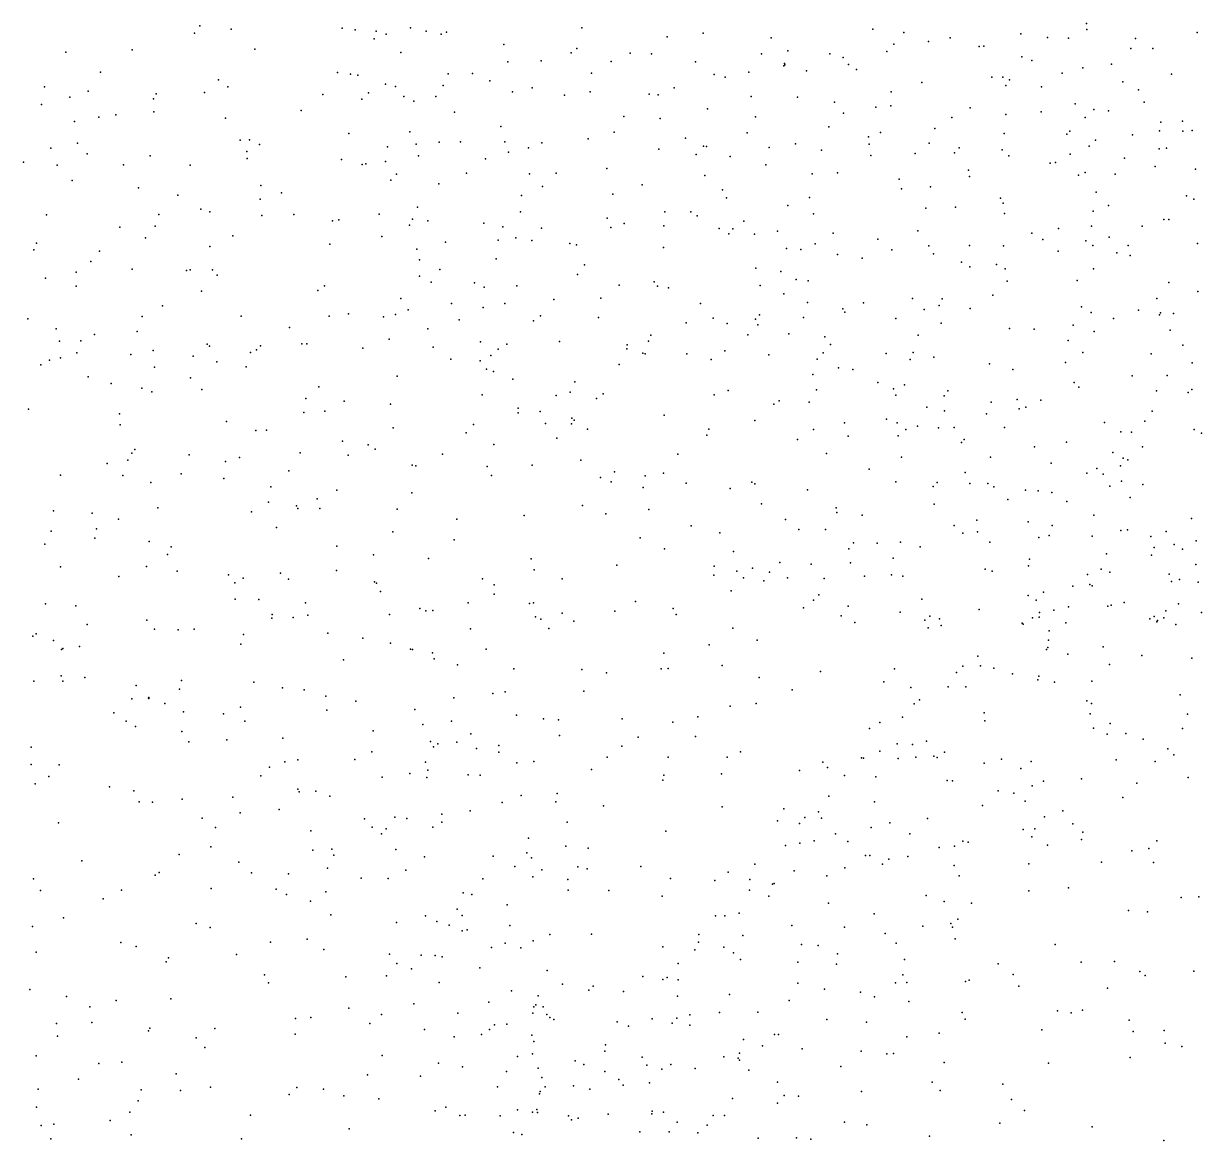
# Model space of a CAD drawing. Header units: metres. Extents: x -25 to 25, y -27.7 to 27.8.
# Drawn here: x -4.742 to -3.33, y -1.329 to 0.011 of the extents above; entities that cross this region are included whole.
import ezdxf

# ---------------------------------------------------------------- set-up
doc = ezdxf.new("R2010")
doc.units = ezdxf.units.M

msp = doc.modelspace()

# ---------------------------------------------------------------- linework, layer by layer
for p in [(-4.531, 0.0085, -13.2866), (-4.4936, 0.0043, 21.8606), (-4.3604, 0.0054, 13.1978), (-4.3449, 0.0036, 13.0942), (-4.3195, 0.0019, -6.9195), (-4.2782, 0.0059, 29.3746), (-4.2597, 0.0018, 12.7835), (-4.2351, 0.0006, 13.8506), (-4.0728, 0.0061, 20.7068), (-3.7237, 0.0042, -25.6683), (-3.6867, 0.0003, -25.8974), (-3.4678, 0.0111, -6.6196), (-3.4672, 0.0039, 12.2639), (-3.335, 0.0004, -6.646), (-4.5374, -0.0003, -4.7759), (-4.322, -0.0072, 13.572), (-4.3076, -0.0016, 12.9231), (-4.2416, -0.0015, -4.8849), (-4.1663, -0.0141, -12.0582), (-3.9704, -0.005, 10.3333), (-3.9275, -0.0006, 10.8722), (-3.8458, -0.006, 29.5241), (-3.6987, -0.0136, 11.1545), (-3.657, -0.0104, -25.3932), (-3.6312, -0.0062, 14.5234), (-3.5464, -0.0011, 14.7171), (-3.5145, -0.0058, 9.7647), (-3.4894, -0.0063, 23.2272), (-3.4089, -0.0069, 15.1091), (-4.6919, -0.0231, 21.6034), (-4.6121, -0.0203, 0.9647), (-4.4649, -0.0197, -24.6852), (-4.2898, -0.0236, 13.7065), (-4.0857, -0.024, 29.4406), (-4.0788, -0.019, -4.9598), (-4.0149, -0.0243, 14.1372), (-3.9895, -0.0252, 10.6583), (-3.8576, -0.0251, -5.06), (-3.8257, -0.0217, 11.001), (-3.7756, -0.0251, -6.791), (-3.7071, -0.0223, -6.7459), (-3.5965, -0.0164, -6.7382), (-3.5909, -0.016, 11.2297), (-3.4146, -0.0189, 11.07), (-3.3882, -0.0189, 20.515), (-4.1617, -0.0347, -4.9261), (-4.1218, -0.0338, 21.7825), (-4.0377, -0.0346, 1.1194), (-3.9365, -0.0347, 29.4729), (-3.8307, -0.0398, -12.0906), (-3.8299, -0.0369, 14.2954), (-3.8295, -0.0383, 10.0378), (-3.7594, -0.0296, 24.5792), (-3.753, -0.0381, -5.1294), (-3.5453, -0.0288, -5.227), (-3.5333, -0.0334, 29.423), (-3.4719, -0.0422, 14.8548), (-3.4376, -0.0377, 15.0131), (-4.65, -0.0473, 24.3192), (-4.5085, -0.0565, 29.22), (-4.3657, -0.0475, -6.8762), (-4.3504, -0.0497, -4.8315), (-4.3414, -0.0508, 23.9349), (-4.2331, -0.0492, 29.3135), (-4.2039, -0.049, 23.7991), (-4.0612, -0.0486, 12.4692), (-3.9142, -0.0501, -25.0749), (-3.9011, -0.0534, 12.3289), (-3.8726, -0.0474, -6.8112), (-3.8036, -0.0455, 23.5732), (-3.7433, -0.0441, 12.2749), (-3.5813, -0.0532, 9.8069), (-3.568, -0.0532, -20.7896), (-3.56, -0.0563, 20.5834), (-3.4967, -0.0486, 1.5662), (-3.3657, -0.0498, 11.4357), (-4.7174, -0.065, 24.4107), (-4.6648, -0.07, -12.481), (-4.4975, -0.0647, 24.0972), (-4.3083, -0.0618, 12.9972), (-4.2965, -0.0645, -22.3093), (-4.239, -0.0633, 24.7135), (-4.1832, -0.0578, 12.6576), (-4.1324, -0.066, -6.8571), (-3.9621, -0.0662, -25.8245), (-3.6653, -0.0598, 9.8628), (-3.5643, -0.0632, 14.6134), (-3.5217, -0.065, -26.2623), (-3.4242, -0.0589, -6.7195), (-3.4054, -0.0684, 29.306), (-4.6868, -0.0772, -4.7309), (-4.5866, -0.0792, 20.8141), (-4.5834, -0.0734, -20.6491), (-4.5256, -0.0716, -6.8386), (-4.3834, -0.0742, 29.2313), (-4.3367, -0.0795, 13.2409), (-4.3287, -0.0721, 13.4143), (-4.2865, -0.0764, 20.6761), (-4.2745, -0.0819, -6.8593), (-4.2479, -0.0765, 1.0393), (-4.1561, -0.0707, 13.9379), (-4.0938, -0.075, 14.0134), (-4.0628, -0.0709, 23.6913), (-3.9923, -0.0738, 29.4108), (-3.9812, -0.0745, -20.594), (-3.8697, -0.0764, 29.4351), (-3.8143, -0.0772, -5.0893), (-3.77, -0.0831, 11.0326), (-3.7018, -0.071, 29.4355), (-3.3986, -0.0833, 23.1098), (-4.7208, -0.086, -12.708), (-4.6319, -0.0985, 24.2282), (-4.5861, -0.0948, 29.172), (-4.4094, -0.0931, 23.9812), (-4.2254, -0.0954, 13.7943), (-3.9222, -0.0914, 14.197), (-3.759, -0.0963, -26.2035), (-3.7203, -0.0893, -6.778), (-3.7025, -0.0877, 14.3767), (-3.607, -0.0899, 24.4565), (-3.5645, -0.0981, 23.3544), (-3.5221, -0.0947, 29.3438), (-3.4811, -0.0851, 11.2955), (-3.4589, -0.0922, 24.3595), (-3.4411, -0.0937, -5.2475), (-4.6812, -0.1064, -24.6236), (-4.6522, -0.1011, -6.7771), (-4.5001, -0.1026, -4.774), (-4.1702, -0.1125, 23.7518), (-4.0226, -0.1006, 14.0831), (-3.9789, -0.103, -5.0012), (-3.8646, -0.1008, 10.9071), (-3.7766, -0.1128, 14.2998), (-3.6291, -0.1017, 29.376), (-3.4691, -0.1017, 12.3418), (-3.3787, -0.1074, 12.4025), (-3.3527, -0.106, -5.2235), (-4.3523, -0.121, -6.8356), (-4.2792, -0.1188, 23.8382), (-4.0343, -0.1191, 29.2916), (-3.9484, -0.1264, 10.4355), (-3.8744, -0.1201, 10.1698), (-3.7292, -0.1247, 29.3378), (-3.7146, -0.1196, 9.9243), (-3.6497, -0.1148, 23.4542), (-3.5665, -0.1207, 14.5391), (-3.4913, -0.1215, -6.7966), (-3.4876, -0.1182, 23.2361), (-3.4123, -0.1226, 15.0265), (-3.3802, -0.1177, 15.1255), (-3.3523, -0.1182, 9.7198), (-3.3409, -0.1171, -6.8154), (-4.7096, -0.1382, 24.2934), (-4.6778, -0.1322, 24.6839), (-4.4826, -0.1288, 29.1439), (-4.4715, -0.1285, 24.6472), (-4.4596, -0.1341, -12.3433), (-4.3059, -0.1366, 13.1376), (-4.2715, -0.1334, -13.5943), (-4.2438, -0.1311, -25.1452), (-4.2185, -0.1307, -4.8908), (-4.1652, -0.1306, -25.839), (-4.1368, -0.138, -6.8245), (-4.121, -0.1319, 12.6299), (-4.0654, -0.1272, -6.8159), (-3.9806, -0.1395, 12.4903), (-3.927, -0.136, 20.6323), (-3.9234, -0.1362, 10.3484), (-3.8481, -0.1377, 14.2297), (-3.8165, -0.1331, 10.0471), (-3.7853, -0.1406, -5.1065), (-3.7281, -0.1336, 23.4998), (-3.6565, -0.1322, -6.7721), (-3.6204, -0.1381, 11.1358), (-3.5689, -0.1405, -6.7929), (-3.4645, -0.1359, 14.7608), (-3.4567, -0.129, 9.7438), (-3.3803, -0.1392, -26.4389), (-3.3717, -0.1384, 1.7425), (-4.7424, -0.1551, -20.787), (-4.666, -0.1451, 21.0294), (-4.5904, -0.1474, -6.7753), (-4.4747, -0.1424, 21.8067), (-4.4743, -0.1506, 24.0055), (-4.361, -0.1519, 29.1327), (-4.3082, -0.1543, 13.3249), (-4.2687, -0.1474, 13.6407), (-4.1884, -0.1511, 12.7874), (-4.1608, -0.143, 13.8726), (-3.9358, -0.1459, 29.2656), (-3.895, -0.1483, 10.2501), (-3.7262, -0.1473, 12.3654), (-3.673, -0.1449, -12.2865), (-3.626, -0.1439, 1.4405), (-3.5609, -0.1476, -5.2046), (-3.4872, -0.1456, 29.2493), (-3.4221, -0.1505, 14.9408), (-4.7022, -0.1588, -4.6837), (-4.6224, -0.1584, 29.1035), (-4.5424, -0.1586, -22.1964), (-4.3363, -0.158, -25.5042), (-4.3319, -0.1572, -4.8274), (-4.2112, -0.1684, 29.1232), (-4.1356, -0.1691, 20.6343), (-4.1036, -0.1682, -4.9492), (-4.0427, -0.1629, 12.5879), (-3.8522, -0.1582, 12.4146), (-3.7965, -0.1692, 29.2573), (-3.7663, -0.1679, -6.7995), (-3.609, -0.1646, 21.5902), (-3.5113, -0.1562, 14.5971), (-3.5047, -0.1557, 11.2156), (-3.4691, -0.1674, 12.416), (-3.4332, -0.1694, -5.2209), (-3.3853, -0.1605, -22.7964), (-3.3371, -0.1634, 23.0433), (-4.6842, -0.1771, -6.7272), (-4.4577, -0.183, 20.7397), (-4.3018, -0.1768, -24.8959), (-4.2951, -0.1697, 13.4497), (-4.2442, -0.1813, 23.7855), (-4.0004, -0.1825, 29.1696), (-3.9255, -0.1711, 14.1444), (-3.6922, -0.1755, 20.5773), (-3.608, -0.1722, 14.4295), (-3.4772, -0.1709, -6.8498), (-4.6044, -0.1861, -4.7223), (-4.5572, -0.1947, 24.0609), (-4.4329, -0.1918, -13.8795), (-4.1453, -0.1953, -26.0418), (-4.12, -0.1842, 24.5837), (-4.0359, -0.1934, 21.8317), (-3.904, -0.1882, 23.5915), (-3.7999, -0.1976, 10.8779), (-3.6896, -0.187, -5.1634), (-3.6547, -0.1848, 11.0594), (-3.456, -0.1913, 29.1781), (-3.3479, -0.1955, 15.1323), (-4.5297, -0.2114, -4.7377), (-4.4587, -0.1997, -6.7929), (-4.27, -0.2091, 13.1063), (-3.8992, -0.198, 10.6131), (-3.8257, -0.2071, 1.3111), (-3.6603, -0.2102, 23.4523), (-3.6247, -0.2093, -6.8661), (-3.5707, -0.1984, 12.4333), (-3.5674, -0.2042, 11.1215), (-3.4414, -0.2072, 12.4878), (-3.3389, -0.1994, 29.145), (-4.7149, -0.2183, -4.6068), (-4.5801, -0.218, -6.7544), (-4.5191, -0.2149, -12.6146), (-4.4566, -0.2191, 29.0437), (-4.4184, -0.2181, -4.7908), (-4.3717, -0.2255, 29.0343), (-4.3641, -0.2242, -6.8006), (-4.3159, -0.2174, 23.8336), (-4.2758, -0.2236, -6.8175), (-4.2574, -0.2256, -12.3679), (-4.1465, -0.2148, 13.8306), (-4.0426, -0.2225, -6.8097), (-3.9732, -0.2149, -6.8006), (-3.942, -0.2148, -12.289), (-3.9344, -0.2195, 24.5144), (-3.795, -0.2171, 12.4758), (-3.5659, -0.2168, 9.8421), (-3.4595, -0.2138, -6.9175), (-3.3748, -0.2238, 11.2931), (-3.3688, -0.2241, 12.5536), (-4.6268, -0.2331, 29.025), (-4.5846, -0.2321, 20.9244), (-4.2795, -0.2306, 29.0304), (-4.1906, -0.2282, -20.6325), (-4.1678, -0.2328, 12.8705), (-4.1212, -0.2342, -6.8191), (-4.0379, -0.2337, -4.985), (-4.022, -0.2287, -26.2542), (-3.9746, -0.2316, 14.046), (-3.908, -0.2349, -5.0405), (-3.8918, -0.2352, 29.1403), (-3.8787, -0.2261, 10.3121), (-3.8382, -0.2378, 10.1916), (-3.6699, -0.2377, 12.4644), (-3.5012, -0.2346, 20.4572), (-3.4617, -0.2319, 11.1846), (-3.4007, -0.232, -6.962), (-4.7268, -0.2525, 24.2148), (-4.5962, -0.2458, -4.6646), (-4.4915, -0.2434, -12.9602), (-4.3751, -0.2534, -20.7506), (-4.3126, -0.2445, -4.8297), (-4.2363, -0.2512, 13.5938), (-4.1731, -0.2486, 29.029), (-4.1522, -0.2458, -4.9353), (-4.1327, -0.2491, 1.1475), (-4.0873, -0.2527, 12.765), (-3.8965, -0.2413, -20.7073), (-3.866, -0.2415, 12.5385), (-3.7929, -0.2531, -26.4368), (-3.7714, -0.2405, -6.8606), (-3.7178, -0.2476, 29.1588), (-3.5331, -0.2404, -6.9333), (-3.5199, -0.2479, 12.5123), (-3.4686, -0.2496, 14.5391), (-3.4406, -0.2453, 14.6262), (-3.3345, -0.2526, 23.0848), (-4.7302, -0.2602, 28.9868), (-4.6515, -0.2619, 21.4474), (-4.5191, -0.2563, 24.5182), (-4.2706, -0.2595, 13.3435), (-4.0794, -0.2543, 29.0476), (-3.9748, -0.2575, -5.0149), (-3.8274, -0.2586, 10.7515), (-3.8104, -0.2598, 29.1405), (-3.7664, -0.2658, -5.1255), (-3.7011, -0.2605, -6.9033), (-3.6567, -0.2557, -12.4903), (-3.6513, -0.2651, 24.4058), (-3.608, -0.255, 11.0344), (-3.5673, -0.2556, -5.1766), (-3.5018, -0.262, 29.1349), (-3.4599, -0.255, 23.2337), (-3.4313, -0.2638, 9.7845), (-3.4177, -0.2551, 14.7485), (-3.4152, -0.2672, 24.2948), (-4.6619, -0.2745, 21.1308), (-4.2677, -0.2723, 21.954), (-4.1755, -0.2712, 13.7337), (-4.0697, -0.2783, 13.9096), (-3.8644, -0.2822, 10.3959), (-3.7365, -0.2703, 12.5284), (-3.6174, -0.275, -6.9544), (-3.6075, -0.2806, 29.1481), (-3.5754, -0.2781, 14.3522), (-4.7159, -0.2942, -4.5069), (-4.6793, -0.2871, 24.1383), (-4.6121, -0.2836, -4.598), (-4.5469, -0.285, -25.4628), (-4.5424, -0.2843, -25.2511), (-4.5157, -0.2843, 23.9834), (-4.5103, -0.2906, -6.7535), (-4.2676, -0.2918, 28.9612), (-4.2431, -0.284, 13.142), (-4.0781, -0.2898, 23.6687), (-3.8344, -0.2865, 23.5469), (-3.8158, -0.296, 12.5965), (-3.5653, -0.283, -22.6883), (-3.4594, -0.2832, 12.5786), (-4.6795, -0.3041, -20.9337), (-4.5288, -0.3099, -4.6587), (-4.3895, -0.309, -6.7781), (-4.3815, -0.3035, 28.9514), (-4.2537, -0.2991, 13.2366), (-4.2016, -0.2999, -4.9026), (-4.1899, -0.3053, 13.0129), (-4.151, -0.3034, 24.4363), (-4.028, -0.3027, -4.9956), (-3.9863, -0.2987, 23.6244), (-3.9822, -0.3038, -6.8373), (-3.9688, -0.306, 29.0226), (-3.8591, -0.3031, 10.4795), (-3.8014, -0.2975, 14.175), (-3.5629, -0.2979, -7.0012), (-3.4787, -0.2971, -7.0248), (-3.3689, -0.2997, 14.927), (-3.3343, -0.3104, 20.2675), (-4.2898, -0.3188, -4.8364), (-4.1063, -0.3199, 12.887), (-4.0502, -0.3182, 21.9263), (-3.9305, -0.3248, 1.3033), (-3.8308, -0.3132, 10.2615), (-3.8023, -0.3236, 10.6895), (-3.735, -0.3238, -20.8213), (-3.6765, -0.3188, -6.9864), (-3.6408, -0.319, 9.9524), (-3.58, -0.3149, 1.5309), (-3.3833, -0.3186, 12.6569), (-4.5757, -0.3274, -25.017), (-4.3526, -0.3372, -4.8052), (-4.2964, -0.3381, 24.3527), (-4.2813, -0.3323, 23.7827), (-4.229, -0.3249, 13.4647), (-4.1913, -0.3297, 13.5917), (-4.1654, -0.3249, -13.2435), (-3.8598, -0.3385, -6.9126), (-3.7598, -0.3311, 23.5116), (-3.7574, -0.3352, 10.1297), (-3.6625, -0.3318, 23.4692), (-3.6443, -0.3272, -5.1656), (-3.6071, -0.3306, 12.6049), (-3.4738, -0.3289, 9.8311), (-3.462, -0.3357, 23.2774), (-3.4053, -0.3329, 11.1447), (-3.38, -0.3384, 14.6619), (-3.3791, -0.336, 1.7532), (-3.3634, -0.3369, 14.7831), (-4.7374, -0.3432, -6.6503), (-4.6001, -0.3404, 28.9126), (-4.4816, -0.3401, 28.9145), (-4.3757, -0.3401, -22.0973), (-4.3107, -0.3406, 20.6325), (-4.2201, -0.3444, 13.3586), (-4.1309, -0.3457, -6.824), (-4.1223, -0.3397, -4.9561), (-4.053, -0.3414, -6.831), (-3.9477, -0.3479, 13.9914), (-3.9155, -0.3424, 23.5882), (-3.8985, -0.3488, 21.8728), (-3.8645, -0.3436, 29.0249), (-3.862, -0.3502, -22.3392), (-3.8072, -0.3417, -5.1051), (-3.6965, -0.3428, -22.517), (-3.6421, -0.3484, 14.254), (-3.4835, -0.3508, -7.0911), (-3.4354, -0.3428, 14.455), (-4.7034, -0.3553, -4.354), (-4.6572, -0.3619, -4.418), (-4.6063, -0.3583, -25.6737), (-4.4233, -0.3537, 23.8769), (-4.2574, -0.3551, -13.0298), (-3.99, -0.3627, 12.8128), (-3.8739, -0.3625, -5.0725), (-3.8246, -0.361, 12.6857), (-3.7813, -0.3646, 10.5789), (-3.6696, -0.3629, 10.018), (-3.5601, -0.3549, -5.1708), (-3.5305, -0.3555, 9.9036), (-3.4585, -0.3585, 11.0569), (-3.3673, -0.3568, -26.7352), (-4.6992, -0.3699, 24.1032), (-4.6737, -0.3695, -13.9844), (-4.5871, -0.3813, -4.4711), (-4.5222, -0.3737, -4.5941), (-4.5196, -0.3758, 24.3593), (-4.4629, -0.3804, 20.8081), (-4.4583, -0.3757, -6.7417), (-4.4087, -0.3732, -4.7425), (-4.4025, -0.3732, 1.1195), (-4.3355, -0.3782, 21.8451), (-4.3038, -0.3675, -6.7798), (-4.251, -0.3771, -4.8665), (-4.1943, -0.3707, 13.2326), (-4.1731, -0.3795, 13.5248), (-4.1629, -0.3737, 13.0855), (-4.0995, -0.3702, 12.9592), (-4.019, -0.3791, 13.8538), (-4.0184, -0.3743, 28.9383), (-3.9928, -0.3699, 24.3919), (-3.7745, -0.3738, -7.0007), (-3.4898, -0.3693, 12.6821), (-3.3522, -0.3746, -5.1416), (-4.7114, -0.3929, -25.351), (-4.698, -0.3898, -4.2254), (-4.6785, -0.3841, 24.5239), (-4.6137, -0.386, -6.6878), (-4.5388, -0.3879, -4.5248), (-4.5105, -0.3949, 23.9303), (-4.4704, -0.3834, -4.6512), (-4.2301, -0.3914, 23.739), (-4.195, -0.3937, -12.725), (-4.1819, -0.3872, 13.4227), (-3.9999, -0.3843, 23.6251), (-3.997, -0.3852, -6.8779), (-3.9469, -0.3853, -5.0421), (-3.9176, -0.3921, -12.6693), (-3.9014, -0.3816, 12.746), (-3.8486, -0.3862, -6.9767), (-3.7906, -0.3916, 20.5042), (-3.7833, -0.384, 14.1107), (-3.7078, -0.3848, 29.0341), (-3.679, -0.3919, 10.7819), (-3.6755, -0.3837, -7.0678), (-3.6509, -0.3892, 12.6739), (-3.4721, -0.3836, 20.3297), (-3.3899, -0.3852, -22.8047), (-4.7216, -0.3983, -4.1373), (-4.5852, -0.4013, -4.3891), (-4.4756, -0.4008, -20.9693), (-4.1873, -0.4034, 28.8714), (-4.179, -0.4064, 21.9212), (-4.0282, -0.3979, 12.9186), (-3.7651, -0.4021, 10.4575), (-3.7478, -0.4038, 10.2509), (-3.584, -0.3973, 23.4331), (-3.5558, -0.4041, -7.1193), (-3.4929, -0.3957, 23.3463), (-3.3408, -0.3958, 14.5409), (-4.665, -0.4129, 21.2792), (-4.6373, -0.4209, 24.025), (-4.542, -0.4141, 28.835), (-4.2943, -0.4121, 28.8394), (-4.1557, -0.4157, -6.8207), (-4.0812, -0.4187, -4.9864), (-3.7959, -0.41, 23.5329), (-3.7178, -0.4196, -5.1518), (-3.686, -0.4224, 10.1334), (-3.4825, -0.4194, -7.1589), (-3.4129, -0.4117, 12.7656), (-3.3709, -0.4113, 11.0779), (-4.6006, -0.4262, 1.1056), (-4.5885, -0.4307, -4.254), (-4.5287, -0.4281, -6.7207), (-4.3883, -0.4249, 24.2269), (-4.1926, -0.4345, -4.8926), (-4.1035, -0.4352, -20.8514), (-4.0869, -0.4311, 13.0413), (-4.0474, -0.433, 13.7352), (-3.9141, -0.4342, 12.8285), (-3.8975, -0.429, 13.966), (-3.7914, -0.4282, 28.9943), (-3.6992, -0.427, 24.3725), (-3.6963, -0.4346, 14.1363), (-3.6384, -0.4355, 29.0463), (-3.6338, -0.4297, -26.6874), (-3.4768, -0.4251, 9.9244), (-3.3836, -0.4296, -7.197), (-3.3458, -0.4317, 14.4493), (-3.3413, -0.4279, 9.8777), (-4.7365, -0.4516, 24.1113), (-4.4037, -0.4389, 28.8136), (-4.3581, -0.442, -4.7392), (-4.3025, -0.4455, -4.7815), (-4.1492, -0.4502, -4.9575), (-4.0551, -0.4389, -6.8958), (-3.8428, -0.4456, -5.1044), (-3.8361, -0.4414, -7.0574), (-3.8004, -0.4431, 12.7895), (-3.6593, -0.4491, 23.4873), (-3.582, -0.4431, 10.0293), (-3.5508, -0.4398, 14.2136), (-3.5484, -0.4512, 29.0646), (-3.5405, -0.4491, 12.7795), (-3.5223, -0.4408, 10.8885), (-4.6274, -0.457, 21.4233), (-4.4063, -0.4556, -4.6202), (-4.381, -0.4541, 23.8375), (-4.1493, -0.4561, 24.2803), (-4.1229, -0.4544, -13.7388), (-4.0849, -0.4625, 13.5727), (-4.0821, -0.4647, 23.6678), (-3.9743, -0.4588, -13.5714), (-3.8655, -0.465, -13.3813), (-3.7074, -0.4634, 10.4376), (-3.6378, -0.4534, -5.1619), (-3.5876, -0.4573, 10.7812), (-3.3976, -0.4661, 21.8151), (-3.3889, -0.4538, 14.2996), (-4.6266, -0.4703, -4.0923), (-4.499, -0.4662, -4.3554), (-4.4639, -0.4772, -4.4475), (-4.4511, -0.4766, -6.7535), (-4.2992, -0.4741, -13.9031), (-4.2114, -0.4798, -26.4524), (-4.2029, -0.47, -22.0495), (-4.1165, -0.4689, 13.3943), (-4.0853, -0.4691, 28.8606), (-4.0659, -0.4756, 13.1261), (-3.9205, -0.4754, 28.9385), (-3.7952, -0.4761, 14.0052), (-3.7579, -0.4681, -7.1261), (-3.6948, -0.4681, 10.5343), (-3.6844, -0.4761, 20.3976), (-3.6703, -0.4719, 10.2138), (-3.6451, -0.4741, -7.1701), (-3.6264, -0.4735, 10.6949), (-3.5661, -0.4734, -5.163), (-3.4459, -0.4675, 23.3637), (-3.4266, -0.4788, -7.2316), (-3.4135, -0.4793, 9.9518), (-3.3386, -0.4759, -5.1264), (-4.3599, -0.49, 28.7613), (-4.329, -0.4942, -6.7913), (-4.1785, -0.4937, 28.8102), (-4.103, -0.4863, 13.3001), (-3.9228, -0.4827, 13.8605), (-3.8142, -0.4879, 1.4135), (-3.7535, -0.484, -5.1458), (-3.6936, -0.4833, -13.116), (-3.6174, -0.4914, 14.1104), (-3.6142, -0.488, 10.1515), (-3.4917, -0.4909, 1.5874), (-3.3299, -0.4804, 23.2571), (-4.6124, -0.5044, 28.7304), (-4.609, -0.4997, -21.925), (-4.5438, -0.5062, -4.1312), (-4.4105, -0.5037, -4.5326), (-4.3533, -0.5065, -4.6508), (-4.3206, -0.4995, 20.6111), (-4.2401, -0.5055, 1.24), (-3.9577, -0.5055, -5.0634), (-3.7795, -0.5046, 12.8868), (-3.5299, -0.4966, 14.1441), (-3.4359, -0.5035, -12.9217), (-3.4006, -0.4966, 10.8907), (-4.642, -0.5168, -6.6647), (-4.6172, -0.5125, 24.3591), (-4.5004, -0.5141, -4.2066), (-4.4834, -0.5093, 23.8902), (-4.2765, -0.5188, -4.7582), (-4.2718, -0.5193, 28.739), (-4.1864, -0.5202, -4.9102), (-4.1326, -0.5187, -6.9039), (-4.0739, -0.5127, -6.9587), (-3.6895, -0.5091, 14.0557), (-3.5826, -0.5092, -7.2179), (-3.5102, -0.5162, 23.4496), (-3.4269, -0.5195, -20.9122), (-3.4236, -0.5102, -5.1573), (-3.418, -0.5121, 29.0653), (-4.6979, -0.5305, -3.873), (-4.6234, -0.531, 23.9736), (-4.5534, -0.529, -4.062), (-4.5022, -0.5345, -21.1449), (-4.4243, -0.5254, 20.7472), (-4.1811, -0.5311, 23.7211), (-4.0505, -0.5333, -5.0196), (-4.0338, -0.5268, 21.868), (-3.9969, -0.5315, 13.1404), (-3.9751, -0.5284, 13.7097), (-3.7282, -0.5235, -7.1962), (-3.6132, -0.5276, 10.2485), (-3.4674, -0.5282, 12.9172), (-3.4553, -0.5228, 24.2735), (-3.4477, -0.5293, 14.1367), (-4.5897, -0.5394, -4.0009), (-4.4457, -0.5446, 1.172), (-4.3667, -0.5487, 28.6896), (-4.0377, -0.5388, 13.3551), (-3.9995, -0.5453, 24.2826), (-3.9479, -0.5403, -7.0955), (-3.8948, -0.5465, -22.19), (-3.8692, -0.5392, -7.1528), (-3.8656, -0.541, -5.1141), (-3.8021, -0.5484, 23.5677), (-3.6963, -0.5385, 23.5307), (-3.6515, -0.5444, -5.1622), (-3.6467, -0.5395, -7.2378), (-3.6075, -0.5405, 10.4438), (-3.586, -0.5405, 12.9206), (-3.5787, -0.5448, 10.5365), (-3.5408, -0.5485, -7.2666), (-3.5258, -0.5495, 10.6381), (-3.4396, -0.5439, 10.7671), (-3.4258, -0.5378, 10.0213), (-3.4, -0.542, -7.2981), (-4.4487, -0.5629, -4.2038), (-4.3904, -0.5589, 24.0858), (-4.2768, -0.5517, -6.8177), (-3.5621, -0.5598, -5.1628), (-3.5094, -0.5513, 14.0804), (-3.4911, -0.5622, -22.6556), (-3.4153, -0.5576, 23.4148), (-4.7063, -0.5734, 0.8966), (-4.66, -0.5762, 28.6319), (-4.5812, -0.5697, -6.6869), (-4.469, -0.5747, -4.1315), (-4.4149, -0.5673, 23.8474), (-4.4133, -0.5706, -4.2648), (-4.387, -0.5705, -4.3501), (-4.2945, -0.5713, -4.6846), (-4.0722, -0.5672, 28.8068), (-4.0441, -0.5771, -7.0469), (-3.9924, -0.5718, 28.8452), (-3.8573, -0.5652, 13.805), (-3.768, -0.5698, 28.9645), (-3.7671, -0.5753, -5.1473), (-3.7366, -0.5788, 13.9212), (-3.6505, -0.5655, 14), (-3.4589, -0.5788, 12.9974), (-4.6284, -0.5836, -21.7045), (-4.2229, -0.5835, 28.7054), (-4.1422, -0.5792, -6.9485), (-3.9418, -0.5915, 13.5752), (-3.8285, -0.5837, -7.2166), (-3.6263, -0.5912, 21.9203), (-3.5993, -0.5847, 29.0248), (-3.5377, -0.5866, 10.3077), (-3.5089, -0.591, 29.0415), (-3.3416, -0.5825, 10.7614), (-4.7094, -0.5978, 0.4633), (-4.657, -0.6063, -3.8263), (-4.655, -0.5952, 21.2653), (-4.4391, -0.5933, -6.7538), (-4.2997, -0.5988, -4.593), (-4.0028, -0.6057, -5.0562), (-3.9074, -0.5999, 13.6541), (-3.8127, -0.5958, 13.0505), (-3.7807, -0.596, 13.8393), (-3.616, -0.6004, 1.5052), (-3.5984, -0.5985, 13.0091), (-3.5249, -0.6054, -7.3209), (-3.5124, -0.6032, 10.4351), (-3.4609, -0.6038, 14.0134), (-3.4266, -0.5972, -7.3415), (-3.4186, -0.5963, 10.1471), (-3.3906, -0.6041, 10.6613), (-3.372, -0.5982, 13.0732), (-4.717, -0.6133, 28.5706), (-4.5916, -0.6104, -26.1637), (-4.5655, -0.6165, 23.9265), (-4.3668, -0.6159, -6.7932), (-4.2261, -0.6082, -4.8206), (-3.9737, -0.6192, -7.1439), (-3.7526, -0.6191, 23.5731), (-3.7469, -0.612, 24.3325), (-3.7187, -0.6121, 13.0346), (-3.6906, -0.6111, -5.1642), (-3.6671, -0.6165, -21.0264), (-3.5835, -0.6112, 13.9588), (-3.3866, -0.6176, 20.1325), (-3.3625, -0.614, -7.3737), (-3.3524, -0.6193, -8.5097), (-3.3361, -0.6095, -8.7735), (-4.5698, -0.626, 0.6597), (-4.3229, -0.6261, -4.4351), (-4.2568, -0.6307, -4.6696), (-4.1337, -0.6309, -4.9826), (-3.8908, -0.6221, -21.0581), (-3.8355, -0.6355, 23.6099), (-3.6994, -0.6303, 13.8507), (-3.5362, -0.6315, -26.8766), (-3.4435, -0.625, 10.536), (-3.3895, -0.6265, -8.6736), (-4.698, -0.6408, 24.0061), (-4.595, -0.6401, 21.1245), (-4.5582, -0.646, -3.8944), (-4.4344, -0.6483, 21.6227), (-4.3669, -0.6452, -4.249), (-4.1301, -0.6443, -26.6664), (-4.031, -0.6388, -7.1079), (-3.9143, -0.6398, -7.2108), (-3.8868, -0.646, 13.2975), (-3.8684, -0.6424, 13.5593), (-3.8479, -0.647, -7.2523), (-3.798, -0.6376, 13.7075), (-3.7507, -0.6357, 20.3314), (-3.5892, -0.6435, -7.3341), (-3.5806, -0.6459, 13.1032), (-3.5373, -0.6396, 23.5134), (-3.4663, -0.6497, -8.6872), (-3.45, -0.6436, -8.7671), (-3.4396, -0.6471, -8.545), (-3.3687, -0.6493, 10.4999), (-3.3367, -0.6377, 10.5957), (-4.628, -0.6522, 28.5351), (-4.4965, -0.6504, 28.5589), (-4.4889, -0.6598, 0.8111), (-4.4789, -0.6543, -4.001), (-4.4245, -0.6553, 23.8502), (-4.3217, -0.6587, 28.6037), (-4.3192, -0.6603, -6.8273), (-4.1921, -0.6552, 28.6675), (-4.178, -0.6624, -4.9097), (-4.0965, -0.655, 21.7754), (-3.9145, -0.6508, -5.1184), (-3.879, -0.6538, 1.3879), (-3.8547, -0.6573, 13.4393), (-3.8261, -0.6538, -13.6997), (-3.7822, -0.6548, -7.2845), (-3.7339, -0.6517, 13.1622), (-3.7016, -0.6504, -7.3147), (-3.6881, -0.6518, 28.9805), (-3.484, -0.6637, -8.6081), (-3.4638, -0.6618, -8.856), (-3.4607, -0.6635, 13.9027), (-3.3659, -0.6584, 13.2316), (-3.3561, -0.656, -8.9751), (-3.3339, -0.6591, 10.412), (-4.3145, -0.6703, -4.3498), (-4.1779, -0.6736, 24.1979), (-3.8937, -0.6696, 21.8312), (-3.7885, -0.6743, 13.3586), (-3.5378, -0.6749, 13.8237), (-3.5191, -0.6712, -5.1729), (-4.7159, -0.685, -3.7029), (-4.6799, -0.6874, -6.65), (-4.4887, -0.6796, -21.499), (-4.4604, -0.6799, 20.8858), (-4.4042, -0.6839, -14.0606), (-4.267, -0.6906, -4.4808), (-4.209, -0.684, -6.9586), (-4.1357, -0.6847, 23.7256), (-4.1308, -0.6839, -7.0475), (-4.0086, -0.6821, -5.0666), (-3.9635, -0.6908, -7.2034), (-3.8069, -0.6897, 28.9361), (-3.795, -0.6806, -5.1614), (-3.7533, -0.6877, 13.4912), (-3.6651, -0.6796, 13.2161), (-3.5962, -0.6917, 13.2654), (-3.5279, -0.6805, -7.3758), (-3.4894, -0.6885, 29.0436), (-3.4422, -0.688, 13.7921), (-3.438, -0.6867, 13.2758), (-3.4224, -0.6833, -8.9873), (-3.3574, -0.6852, -5.1512), (-4.5947, -0.7048, -6.6809), (-4.4445, -0.7021, -6.7724), (-4.4442, -0.6978, 28.4973), (-4.4189, -0.7016, 24.1581), (-4.4014, -0.6986, 0.9576), (-4.3034, -0.6978, 20.5368), (-4.2598, -0.6935, -6.8847), (-4.2515, -0.6932, 23.7733), (-4.1286, -0.7006, -14.0194), (-4.1221, -0.7033, -5.0059), (-4.0963, -0.6961, 1.3387), (-4.0824, -0.706, -7.1112), (-4.0334, -0.694, 28.7666), (-3.9596, -0.6979, -22.0487), (-3.7617, -0.6995, 23.6221), (-3.6912, -0.6952, 13.3002), (-3.6616, -0.7046, -7.3653), (-3.6554, -0.6998, 13.6047), (-3.644, -0.7029, 13.3776), (-3.5324, -0.702, -8.816), (-3.5244, -0.7011, 13.345), (-3.5239, -0.6956, -13.5102), (-3.5068, -0.6925, -8.5283), (-3.3917, -0.703, -8.2333), (-3.3866, -0.7002, 13.7107), (-3.3823, -0.7051, 13.5624), (-3.3751, -0.7019, 29.0597), (-3.3726, -0.6935, 13.3969), (-3.3298, -0.6956, 13.471), (-4.6661, -0.7097, 0.2897), (-4.5854, -0.7156, 23.9371), (-4.5571, -0.7162, 28.432), (-4.5379, -0.7153, 24.363), (-4.3775, -0.7201, -6.8139), (-4.2062, -0.7152, -4.7357), (-4.1124, -0.7145, 28.6883), (-3.8919, -0.7141, 28.8817), (-3.7456, -0.7075, -7.3368), (-3.6574, -0.7138, -5.1763), (-3.642, -0.7111, 23.5969), (-3.5447, -0.7081, -8.6609), (-3.5437, -0.7095, 13.5915), (-3.5125, -0.7174, -8.9297), (-3.4926, -0.7078, 13.6855), (-3.3833, -0.7066, -21.0233), (-3.3606, -0.7099, -13.3605), (-4.7314, -0.7239, 27.5633), (-4.7272, -0.7212, 27.461), (-4.7065, -0.7289, 24.0042), (-4.4818, -0.7336, 23.8756), (-4.4785, -0.7218, 0.5226), (-4.3356, -0.7262, -21.738), (-4.3025, -0.7324, 21.6527), (-3.9202, -0.7344, -5.1459), (-3.8625, -0.7287, 23.6496), (-3.5134, -0.7286, 23.577), (-4.6967, -0.74, 24.6791), (-4.6951, -0.7388, 27.736), (-4.6754, -0.7362, 28.3748), (-4.2784, -0.7393, -4.304), (-4.276, -0.7398, -21.3868), (-4.2518, -0.7437, -4.3973), (-4.1878, -0.7393, -4.8153), (-3.9746, -0.7441, 28.8077), (-3.5981, -0.7477, -8.7141), (-3.5155, -0.7398, 24.2976), (-3.5139, -0.7374, -8.3534), (-3.4899, -0.7454, -9.0475), (-3.4476, -0.7368, -5.1768), (-3.4013, -0.7469, -7.4585), (-4.3586, -0.7522, 23.8364), (-4.2498, -0.7511, 28.54), (-4.222, -0.7584, -4.4742), (-3.9694, -0.7626, -7.2528), (-3.9047, -0.7591, -7.3041), (-3.6161, -0.7599, 21.7887), (-3.5947, -0.7594, -5.1818), (-3.5788, -0.7622, -8.9109), (-3.4401, -0.7579, -8.1797), (-3.3415, -0.7503, -9.1597), (-4.6973, -0.7713, 28.2123), (-4.669, -0.7736, 27.8545), (-4.5528, -0.7769, 28.2857), (-4.1544, -0.7629, 23.7511), (-4.0727, -0.7638, 23.7193), (-4.0433, -0.7678, 20.3431), (-3.9779, -0.7629, -5.1165), (-3.8602, -0.7736, -5.1666), (-3.7865, -0.7663, -7.3616), (-3.6979, -0.7632, 24.3324), (-3.6237, -0.7674, -8.5938), (-3.5562, -0.769, -8.9989), (-3.5261, -0.7762, -22.5328), (-3.525, -0.7719, -7.4415), (-4.7299, -0.7778, 28.1265), (-4.6953, -0.778, -3.6434), (-4.6072, -0.7832, 28.2073), (-4.5555, -0.7875, -6.6994), (-4.4664, -0.779, 28.3411), (-4.432, -0.786, -3.9232), (-4.4059, -0.7881, -6.8003), (-4.1648, -0.7907, -4.7702), (-4.0705, -0.7897, -5.0596), (-3.8207, -0.7884, -13.922), (-3.7106, -0.7785, -21.1685), (-3.6784, -0.7855, -5.1836), (-3.6335, -0.7845, -8.8404), (-3.6122, -0.7846, -8.4585), (-3.506, -0.7792, -8.2403), (-3.4614, -0.7778, -9.1223), (-4.6124, -0.7991, 28.0343), (-4.5925, -0.7984, 24.5514), (-4.5922, -0.7976, 27.915), (-4.592, -0.7986, 27.8086), (-4.5728, -0.8048, 21.5016), (-4.3798, -0.7958, 20.7049), (-4.3439, -0.8017, -4.0679), (-4.2264, -0.7977, -7.0092), (-4.1796, -0.7928, -4.6018), (-3.864, -0.8045, 20.2697), (-3.6742, -0.8051, -8.6387), (-3.6679, -0.8003, -8.7804), (-3.4674, -0.8016, -13.7039), (-3.4615, -0.8047, -5.1888), (-3.3555, -0.7943, -7.9443), (-4.6342, -0.816, 21.3536), (-4.5505, -0.8147, 23.9091), (-4.5027, -0.8172, 27.9767), (-4.4824, -0.8091, 28.168), (-4.3785, -0.8126, 28.3411), (-4.273, -0.8118, -6.944), (-4.1512, -0.8187, -4.8782), (-3.8949, -0.808, 28.8561), (-3.5902, -0.8159, -8.2935), (-3.4634, -0.8169, -7.4815), (-3.3466, -0.8174, -5.1684), (-4.6193, -0.8257, -6.7052), (-4.6081, -0.8324, -3.6927), (-4.477, -0.826, -3.829), (-4.2635, -0.8299, -4.222), (-4.229, -0.8257, 1.1611), (-4.1189, -0.8231, -21.8151), (-4.101, -0.8241, -7.1822), (-4.0247, -0.8229, -7.2455), (-3.9637, -0.8271, -7.2979), (-3.9337, -0.8205, 23.6966), (-3.7154, -0.8275, 28.9565), (-3.6883, -0.8211, -8.5618), (-3.5897, -0.8253, -7.4553), (-3.4392, -0.8288, 1.3611), (-4.5524, -0.8381, 21.1287), (-4.4313, -0.8461, -3.879), (-4.323, -0.8373, 23.8359), (-4.2058, -0.8408, -4.3939), (-4.0996, -0.8429, 28.6402), (-4.0052, -0.8449, 28.7461), (-3.9366, -0.8442, 24.3273), (-3.7277, -0.8345, -7.4198), (-3.4592, -0.8341, 20.1475), (-3.4427, -0.8415, -7.9506), (-3.4205, -0.8406, -9.2293), (-3.3995, -0.8472, -7.5671), (-3.3524, -0.8348, -7.7976), (-4.7331, -0.8568, -3.5746), (-4.5442, -0.8505, -3.7444), (-4.4988, -0.8481, -6.7468), (-4.2544, -0.8503, 24.2631), (-4.2506, -0.8567, -14.1859), (-4.2455, -0.8529, 0.8109), (-4.2227, -0.851, 28.469), (-4.1991, -0.8584, -7.0884), (-4.1725, -0.855, 28.5569), (-4.0248, -0.8558, -5.1275), (-3.6946, -0.853, -8.4041), (-3.6765, -0.8537, -8.9473), (-3.6594, -0.8497, -8.3175), (-3.3702, -0.8589, -7.6756), (-4.4291, -0.8747, 27.9264), (-4.4133, -0.8721, 28.1169), (-4.345, -0.8717, 28.2586), (-4.3249, -0.8626, -6.8838), (-4.2604, -0.8749, 28.3761), (-4.1726, -0.8628, 23.787), (-4.1507, -0.8758, -4.8285), (-4.1306, -0.8742, -21.5751), (-4.0424, -0.8688, 1.3064), (-3.9693, -0.8691, -14.2029), (-3.8986, -0.8689, -5.1822), (-3.8824, -0.8627, -7.3663), (-3.784, -0.8751, 28.9211), (-3.7373, -0.8697, -8.6816), (-3.7352, -0.8701, -5.199), (-3.7154, -0.8619, -8.4724), (-3.6934, -0.8705, 23.6962), (-3.6724, -0.8691, 20.184), (-3.6507, -0.8676, -8.2451), (-3.6467, -0.8695, -9.0416), (-3.6378, -0.863, 28.9827), (-3.5695, -0.8714, -8.1106), (-3.5339, -0.8743, 23.6907), (-3.4321, -0.8723, 23.6949), (-3.3854, -0.8742, 24.2658), (-3.3631, -0.8663, -9.2745), (-4.7333, -0.8778, 24.0301), (-4.6995, -0.8783, 27.3723), (-4.4474, -0.8808, 27.8195), (-4.2791, -0.8887, 20.4816), (-4.2577, -0.8847, 0.6304), (-4.0613, -0.8837, -26.8251), (-3.9055, -0.889, 28.8266), (-3.8119, -0.8851, 23.7144), (-3.7781, -0.8813, 21.665), (-3.5905, -0.8761, 1.3015), (-3.5463, -0.8825, -27.0026), (-4.7284, -0.9011, -6.7384), (-4.7122, -0.892, -26.2821), (-4.458, -0.8915, 27.6896), (-4.3122, -0.8929, -4.0764), (-4.2589, -0.8935, -4.1803), (-4.2093, -0.8902, -4.3182), (-4.1947, -0.8905, 0.9991), (-3.9757, -0.8966, 23.7573), (-3.9744, -0.8907, -5.1658), (-3.7579, -0.8909, -8.6051), (-3.7201, -0.8926, -8.3389), (-3.6348, -0.8971, -7.468), (-3.6285, -0.8974, -5.2152), (-3.5327, -0.9033, -7.4961), (-3.5192, -0.8978, 21.5841), (-3.4735, -0.8951, -9.2519), (-3.4073, -0.9003, -7.7223), (-3.3457, -0.8934, 23.7227), (-4.6392, -0.9046, 24.7891), (-4.6103, -0.9094, -3.6599), (-4.4915, -0.9168, -6.7685), (-4.4134, -0.9074, 23.8714), (-4.4119, -0.9104, -6.825), (-4.3917, -0.9098, -3.911), (-4.3752, -0.9158, 27.984), (-4.1456, -0.915, -4.7629), (-4.1025, -0.9126, -5.0958), (-3.7766, -0.9156, -8.7512), (-3.5736, -0.9093, -9.1667), (-3.5546, -0.9122, -5.2242), (-3.4242, -0.9172, 29.0355), (-4.6039, -0.9226, -6.7664), (-4.5879, -0.9229, 27.4968), (-4.5522, -0.9194, 0.2057), (-4.436, -0.9316, -3.8337), (-4.1686, -0.9234, -7.1496), (-4.1041, -0.9227, 28.595), (-4.0467, -0.9273, 28.658), (-3.9045, -0.9284, -7.3777), (-3.8305, -0.9311, -7.4096), (-3.7217, -0.9227, -9.0012), (-3.5925, -0.9269, -8.0326), (-3.5412, -0.9217, -7.9312), (-4.528, -0.9422, 23.9169), (-4.4828, -0.9356, -3.7791), (-4.3337, -0.9428, -4.0056), (-4.2973, -0.941, 21.5414), (-4.2827, -0.9426, 0.461), (-4.2407, -0.9374, 23.8383), (-4.2066, -0.9335, 28.4171), (-3.8382, -0.9452, 20.1951), (-3.8055, -0.9412, -8.6559), (-3.789, -0.9345, -8.4696), (-3.7854, -0.9422, -5.2127), (-3.6582, -0.9426, -8.0791), (-3.5179, -0.9406, 29.0061), (-3.4961, -0.9332, 23.7431), (-4.7004, -0.9479, -6.8076), (-4.5123, -0.9535, 24.6721), (-4.398, -0.9575, 0.3068), (-4.3245, -0.9531, 28.0454), (-4.3074, -0.9549, -26.7169), (-4.2514, -0.9529, -7.0668), (-4.2406, -0.9468, 28.3282), (-4.0903, -0.9468, -7.2414), (-3.9722, -0.9578, -7.338), (-3.8119, -0.9486, -8.5758), (-3.726, -0.9533, -22.2039), (-3.7037, -0.9477, -8.133), (-3.5438, -0.9557, -9.2463), (-3.5297, -0.9548, -7.8319), (-3.4842, -0.9488, -7.7545), (-3.4721, -0.959, -14.3675), (-4.3133, -0.9609, -6.9634), (-4.1369, -0.9661, -4.7153), (-3.8115, -0.972, -8.8418), (-3.7943, -0.9695, -8.3203), (-3.7685, -0.9611, -8.9538), (-3.754, -0.9701, 1.2142), (-3.6797, -0.9608, 24.4214), (-3.6158, -0.9698, -7.9571), (-3.6097, -0.9709, 23.7678), (-3.5334, -0.9647, -7.595), (-3.4736, -0.9679, -9.3128), (-3.3831, -0.9693, -27.1223), (-4.5556, -0.9858, 21.2919), (-4.5179, -0.9764, -3.7231), (-4.3955, -0.9807, -6.8805), (-4.3725, -0.9793, -3.9025), (-4.3702, -0.9865, 27.7633), (-4.2958, -0.9797, 20.842), (-4.2615, -0.9885, 28.151), (-4.1792, -0.9876, -4.3288), (-4.1388, -0.9838, -4.6457), (-4.0919, -0.9759, -5.135), (-4.0652, -0.978, -14.4154), (-3.8287, -0.9749, -8.7536), (-3.7326, -0.9868, 21.5379), (-3.7276, -0.987, 23.7848), (-3.682, -0.9883, -8.0232), (-3.6445, -0.9775, -9.1667), (-3.6258, -0.9757, -7.4963), (-3.5144, -0.9747, -7.6913), (-3.4132, -0.9815, -22.6573), (-3.3927, -0.9785, -9.3563), (-4.6724, -0.9933, 27.3494), (-4.4844, -0.995, 27.577), (-4.3777, -1.0023, 24.5072), (-4.1533, -1.0003, -4.4542), (-4.1333, -0.9898, -4.7863), (-4.0778, -1.0007, 20.2288), (-4.0666, -1.0028, 0.9961), (-4.0023, -1.0001, -5.1807), (-3.8653, -0.9972, 28.8379), (-3.7576, -1.0016, -8.1243), (-3.7122, -0.9973, 28.9303), (-3.7047, -0.9913, -9.1096), (-3.6265, -0.9989, -5.2419), (-3.537, -0.9971, -5.2487), (-3.4496, -0.9948, -5.2498), (-3.3874, -0.9955, 29.0256), (-4.7305, -1.015, 24.0572), (-4.5844, -1.0104, 27.4462), (-4.5796, -1.0073, -6.7755), (-4.4689, -1.0079, -3.7662), (-4.4246, -1.0088, 21.1116), (-4.3377, -1.0143, -3.956), (-4.3052, -1.0146, 27.8619), (-4.2838, -1.0046, 27.9807), (-4.1917, -1.0148, -4.2582), (-4.1315, -1.0125, -4.9031), (-4.121, -1.0042, -5.042), (-4.0898, -1.0157, -7.2688), (-3.9667, -1.0144, 23.8227), (-3.9132, -1.017, -5.213), (-3.8973, -1.007, -7.4109), (-3.8715, -1.0157, -8.5358), (-3.8182, -1.0053, -8.913), (-3.7791, -1.0113, -14.5749), (-3.6204, -1.0114, -7.8685), (-4.7219, -1.0289, 27.266), (-4.6248, -1.0287, 23.9873), (-4.5173, -1.0267, 23.9267), (-4.4395, -1.0274, 21.4466), (-4.3799, -1.0306, 27.6633), (-4.0893, -1.0285, 0.8044), (-4.0404, -1.0289, 28.6199), (-3.8718, -1.0286, -8.4121), (-3.8443, -1.0212, -5.2275), (-3.8424, -1.0205, 23.8102), (-3.5367, -1.0295, 28.9838), (-3.4892, -1.0258, 20.1615), (-4.647, -1.0388, -3.5875), (-4.4271, -1.0336, 23.8937), (-4.3981, -1.0417, -6.9213), (-4.2151, -1.0318, 23.855), (-4.2046, -1.0336, 28.2942), (-3.9766, -1.0356, -7.3588), (-3.8488, -1.0358, -8.2813), (-3.7772, -1.0441, -9.0577), (-3.6599, -1.035, 23.8188), (-3.6384, -1.042, -7.5369), (-3.6055, -1.0442, -7.768), (-3.354, -1.0374, 24.3161), (-3.3329, -1.0367, 23.8939), (-4.3737, -1.058, -3.8767), (-4.2604, -1.0594, -14.4228), (-4.2224, -1.0515, -4.1773), (-4.2162, -1.0589, 20.4426), (-4.1623, -1.0463, -7.2022), (-3.9125, -1.0592, 28.77), (-3.9014, -1.0592, -8.6309), (-3.8842, -1.0561, -8.7513), (-3.7223, -1.0571, -9.1373), (-3.4174, -1.053, 23.8842), (-3.3946, -1.0544, -14.6791), (-4.7318, -1.0723, -3.5134), (-4.6946, -1.0617, -6.9483), (-4.5353, -1.0685, 24.8458), (-4.5188, -1.0734, -14.306), (-4.2953, -1.0673, -7.0728), (-4.2467, -1.0661, 27.9266), (-4.2318, -1.0707, 28.0389), (-4.1592, -1.0708, 28.3673), (-3.8211, -1.0709, -9.0029), (-3.7577, -1.0729, 23.8539), (-3.664, -1.0718, -7.8162), (-3.6303, -1.0686, -14.7415), (-3.6282, -1.073, -5.2768), (-3.622, -1.0634, -7.6804), (-4.4022, -1.0872, 24.6666), (-4.2164, -1.0774, 28.1288), (-4.2105, -1.0763, -7.1562), (-4.1111, -1.0818, -5.165), (-4.0613, -1.0815, -7.3054), (-3.9326, -1.0816, 21.4814), (-3.8796, -1.0828, -8.8379), (-3.709, -1.0804, -7.8844), (-3.625, -1.0868, -9.2662), (-4.6256, -1.0914, -6.9517), (-4.6075, -1.0962, -3.6178), (-4.4464, -1.0911, -26.6239), (-4.3822, -1.0998, -6.9921), (-4.1813, -1.0974, 21.4847), (-4.1649, -1.092, -4.3535), (-4.146, -1.0979, 0.5527), (-4.1313, -1.0895, -4.9363), (-3.9759, -1.0967, 23.8722), (-3.9372, -1.1001, -7.3984), (-3.9331, -1.0908, -8.448), (-3.9027, -1.0971, -21.7828), (-3.8093, -1.0936, -5.2691), (-3.7893, -1.0949, 28.857), (-3.696, -1.092, 28.9096), (-3.5051, -1.0939, -5.3025), (-4.7273, -1.1028, -7.1132), (-4.5714, -1.1145, 27.4334), (-4.5684, -1.1098, 23.9805), (-4.487, -1.1059, -6.912), (-4.3037, -1.1053, -4.0087), (-4.2657, -1.1067, 21.1615), (-4.2488, -1.1068, -4.1027), (-4.2402, -1.1086, 24.5296), (-3.891, -1.1037, -8.1568), (-3.8825, -1.1116, -5.2608), (-3.814, -1.1149, -8.0073), (-3.7662, -1.1049, -7.9453), (-3.6861, -1.1118, -7.567), (-3.474, -1.1148, 23.9352), (-3.4339, -1.1143, -21.292), (-4.4533, -1.13, -6.9698), (-4.2948, -1.1165, 27.7291), (-4.2773, -1.1228, 23.8873), (-4.1953, -1.1216, -4.2395), (-4.1145, -1.1249, -7.2714), (-3.9573, -1.1164, -8.567), (-3.7673, -1.1175, 1.0028), (-3.5737, -1.1169, -9.3225), (-3.5555, -1.1296, 24.5036), (-3.4038, -1.1262, -5.3268), (-3.3389, -1.1259, -9.4392), (-4.4485, -1.1398, 27.5579), (-4.356, -1.1325, -3.9084), (-4.3071, -1.1314, 0.3097), (-4.2441, -1.1393, 27.8358), (-4.096, -1.1414, 20.9237), (-4.0594, -1.1437, 28.4799), (-3.9998, -1.1322, 24.5266), (-3.9759, -1.1358, -5.2332), (-3.9706, -1.1334, -8.3847), (-3.9573, -1.136, -8.2901), (-3.8137, -1.1402, -9.066), (-3.6968, -1.1396, -7.6383), (-3.6881, -1.1301, -7.7378), (-3.6833, -1.1395, -5.3069), (-3.6126, -1.1382, 23.9251), (-3.6083, -1.1364, 21.2771), (-3.5486, -1.1438, -5.3257), (-3.3973, -1.1311, 23.9843), (-4.7349, -1.1477, -3.5058), (-4.691, -1.156, -26.3897), (-4.1573, -1.1493, 28.2278), (-4.1254, -1.1555, -4.6906), (-4.0644, -1.1485, 23.8821), (-4.0231, -1.1501, 28.5573), (-3.9582, -1.1559, -8.2054), (-3.8956, -1.1539, 28.7154), (-3.7819, -1.1473, -7.479), (-3.7388, -1.1508, -7.794), (-3.722, -1.1564, 23.9368), (-3.4426, -1.1463, -9.4118), (-4.6631, -1.1685, -7.1628), (-4.6314, -1.1609, 27.3535), (-4.5656, -1.1589, -6.9934), (-4.3522, -1.1703, 23.9159), (-4.2742, -1.1648, -7.1354), (-4.1846, -1.1628, -26.8172), (-4.1305, -1.1686, -4.5895), (-4.128, -1.1662, -4.8367), (-4.1193, -1.1687, 21.1247), (-3.8243, -1.161, 28.7948), (-3.6809, -1.1622, -9.2552), (-3.4725, -1.1724, 28.9493), (-4.4164, -1.1827, -7.0827), (-4.3977, -1.1814, -3.8369), (-4.3131, -1.1778, -3.9891), (-4.2214, -1.176, -7.184), (-4.1315, -1.1761, -5.1281), (-4.115, -1.1776, 21.3023), (-4.1114, -1.1812, -14.7825), (-4.1066, -1.1838, 28.333), (-4.0307, -1.1864, -7.347), (-3.9886, -1.1829, -8.7015), (-3.959, -1.182, -8.1326), (-3.9433, -1.1783, -8.8317), (-3.9077, -1.1755, -8.0561), (-3.8617, -1.1748, -7.9796), (-3.7791, -1.1838, 20.1875), (-3.6169, -1.1755, 28.9193), (-3.6132, -1.1835, -5.3382), (-3.5026, -1.1735, -22.5356), (-3.4859, -1.1759, -5.3587), (-3.4166, -1.1847, 21.1905), (-4.7028, -1.1883, -7.3073), (-4.6606, -1.1873, -3.5672), (-4.5927, -1.1973, -7.0991), (-4.5911, -1.1942, -3.627), (-4.5131, -1.1943, -3.7046), (-4.327, -1.1883, 27.6453), (-4.2615, -1.1956, -4.0661), (-4.1838, -1.1956, -4.2622), (-4.1777, -1.1899, 28.0091), (-4.1628, -1.1892, -4.3454), (-4.0169, -1.1917, -8.3221), (-3.9644, -1.1881, 23.9064), (-3.9432, -1.1903, 28.6328), (-3.7316, -1.1869, -7.5889), (-3.6444, -1.2002, 0.9044), (-3.5214, -1.1961, -9.3851), (-3.4115, -1.198, -5.3713), (-3.3746, -1.1967, 28.9517), (-4.7016, -1.2038, 27.2604), (-4.5353, -1.2056, 27.4567), (-4.4166, -1.2014, -14.544), (-4.2258, -1.2046, -4.1504), (-4.1931, -1.2016, 27.8925), (-4.1329, -1.2024, -5.0405), (-4.1303, -1.2099, -4.9391), (-4.0443, -1.2139, -8.4632), (-3.8791, -1.2077, -9.0017), (-3.8418, -1.2015, -5.3067), (-3.8369, -1.2015, 23.9236), (-3.6832, -1.2045, 28.8702), (-3.3735, -1.2119, -9.4606), (-4.7271, -1.2273, -7.4382), (-4.5251, -1.2172, -7.0632), (-4.3124, -1.2269, -7.1561), (-4.15, -1.2279, -4.4104), (-4.1319, -1.2247, -4.5307), (-4.0454, -1.2217, -8.5607), (-4.0006, -1.2289, 28.5248), (-3.9024, -1.2285, -7.9514), (-3.8839, -1.224, 24.6013), (-3.8564, -1.2154, -7.4619), (-3.8087, -1.2189, -9.1239), (-3.738, -1.2216, 21.1555), (-3.7073, -1.2247, 24.6036), (-3.6992, -1.2243, -5.3475), (-3.3533, -1.216, 24.1069), (-4.652, -1.2365, 0.0474), (-4.6244, -1.235, -7.2607), (-4.2446, -1.236, -7.212), (-4.2161, -1.2405, 24.6428), (-4.1251, -1.242, -4.8628), (-4.0808, -1.2333, 20.3392), (-4.0705, -1.2376, -8.3801), (-3.995, -1.2383, -5.2615), (-3.9661, -1.2378, -8.0416), (-3.9369, -1.2423, -8.9161), (-3.8853, -1.23, 21.0564), (-3.8837, -1.2323, 0.7979), (-3.7623, -1.2399, -9.2047), (-3.6384, -1.2354, -22.2834), (-3.5131, -1.2359, 24.0706), (-3.4153, -1.2293, -27.0934), (-4.6767, -1.2551, -14.5724), (-4.5592, -1.249, -7.1577), (-4.3299, -1.2502, -14.7923), (-4.2663, -1.2516, 27.6808), (-4.1631, -1.246, -7.2785), (-4.1207, -1.2532, -4.7922), (-4.0451, -1.2461, -8.642), (-4.0285, -1.2557, -8.112), (-3.9769, -1.2433, -7.3989), (-3.8727, -1.2445, -7.8693), (-4.725, -1.2674, -7.513), (-4.6013, -1.2681, 27.3707), (-4.5542, -1.269, 25.0301), (-4.5183, -1.265, -3.7039), (-4.4147, -1.2652, 24.8621), (-4.3825, -1.2673, -3.8589), (-4.174, -1.2645, -4.2858), (-4.1228, -1.2702, -5.1772), (-4.1167, -1.2646, 28.0992), (-4.083, -1.2631, -8.503), (-4.0633, -1.2671, 23.9191), (-4.0235, -1.2623, -8.7622), (-3.9917, -1.2597, -8.8362), (-3.8384, -1.259, -7.7805), (-3.7373, -1.2701, 23.9938), (-3.6528, -1.2587, -9.3172), (-3.643, -1.2689, 20.189), (-3.5678, -1.2614, 28.8916), (-4.605, -1.2811, -7.3106), (-4.4238, -1.2737, -7.1579), (-4.3583, -1.2753, 23.9471), (-4.3162, -1.2787, -3.9947), (-4.1237, -1.2727, -4.6054), (-3.8921, -1.2785, 28.6286), (-3.8381, -1.2842, -9.1054), (-3.8304, -1.2747, 28.7077), (-3.8132, -1.2758, -5.3466), (-3.5574, -1.2797, -9.3838), (-4.7268, -1.2887, 27.2066), (-4.6148, -1.295, -3.6143), (-4.4703, -1.2985, -3.7646), (-4.2486, -1.2931, -4.1053), (-4.2359, -1.289, 23.9253), (-4.2192, -1.299, -7.288), (-4.2128, -1.2986, -14.9676), (-4.171, -1.2992, 0.386), (-4.1499, -1.2919, -4.3791), (-4.1321, -1.295, -8.3179), (-4.1269, -1.2917, -8.4286), (-4.126, -1.2953, -5.0039), (-4.0887, -1.2993, -8.1254), (-4.0413, -1.2972, -8.0476), (-3.9891, -1.2969, 28.4168), (-3.9884, -1.2937, -7.9629), (-3.9749, -1.2949, 20.2082), (-3.9154, -1.2987, -7.843), (-3.9017, -1.299, -5.3313), (-3.5422, -1.2927, 24.6023), (-4.7212, -1.311, -7.679), (-4.7059, -1.3091, -8.0509), (-4.6387, -1.305, -7.4162), (-4.0853, -1.304, -8.6396), (-4.0774, -1.302, -7.3641), (-3.9586, -1.307, -5.2787), (-3.9225, -1.3105, 28.5569), (-3.7577, -1.3068, -21.6348), (-3.7312, -1.3099, -9.26), (-3.5716, -1.3081, -5.4056), (-3.461, -1.3124, 20.9515), (-4.7098, -1.3268, -7.8749), (-4.6135, -1.3219, 24.0776), (-4.4809, -1.3268, -7.2435), (-4.352, -1.315, -3.9325), (-4.155, -1.3194, -8.2442), (-4.145, -1.3218, 23.932), (-4.0035, -1.3186, -15.0493), (-3.9683, -1.3183, 20.4016), (-3.9338, -1.3195, 23.9588), (-3.8613, -1.326, -7.6345), (-3.8154, -1.3255, 20.5713), (-3.7981, -1.3272, -9.1819), (-3.6558, -1.3238, -5.4003), (-3.3751, -1.3288, 24.2118)]:
    msp.add_point(p)

doc.saveas('drawing.dxf')
